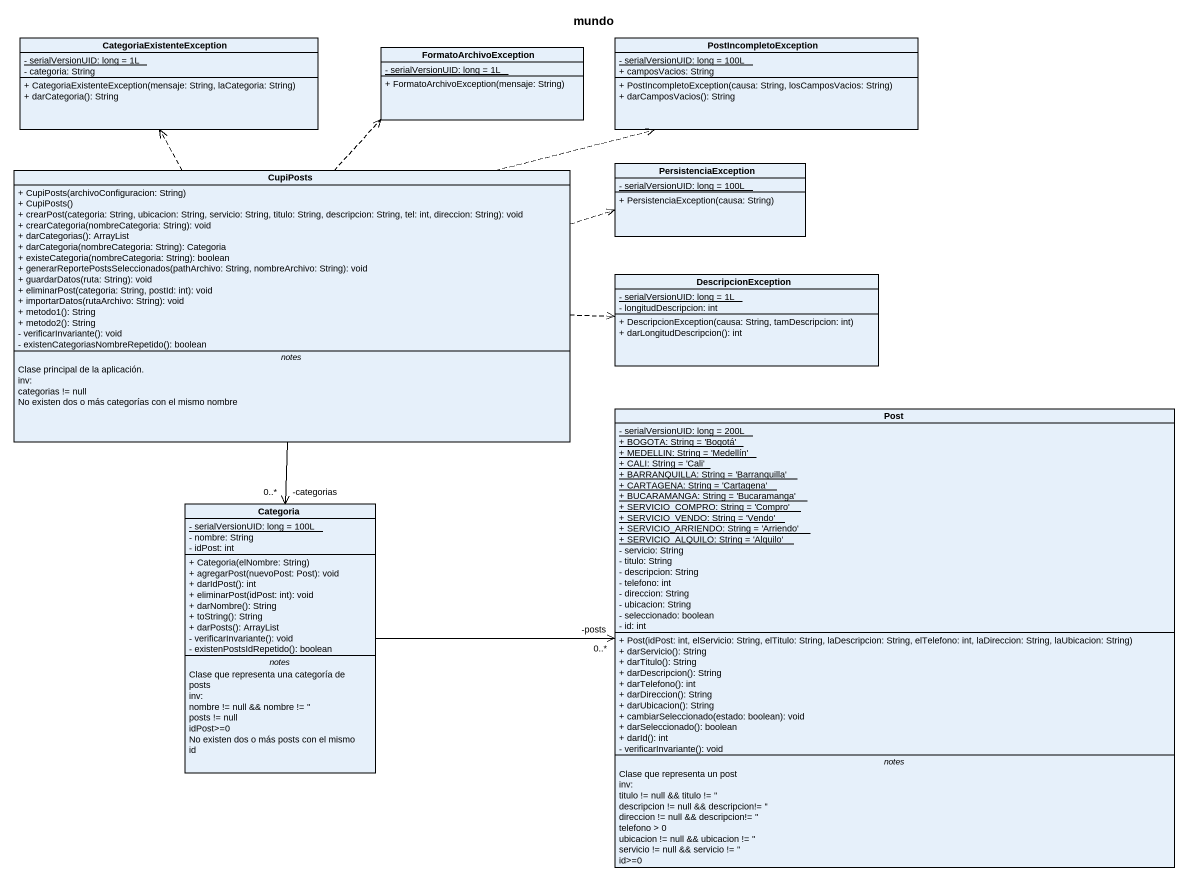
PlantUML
@startuml
title mundo
hide circle
hide empty members
skinparam classAttributeIconSize 0
class CategoriaExistenteException {
  {static} - serialVersionUID: long = 1L
  - categoria: String
  + CategoriaExistenteException(mensaje: String, laCategoria: String)
  + darCategoria(): String
}
class PostIncompletoException {
  {static} - serialVersionUID: long = 100L
  + camposVacios: String
  + PostIncompletoException(causa: String, losCamposVacios: String)
  + darCamposVacios(): String
}
class FormatoArchivoException {
  {static} - serialVersionUID: long = 1L
  + FormatoArchivoException(mensaje: String)
}
class CupiPosts {
  + CupiPosts(archivoConfiguracion: String)
  + CupiPosts()
  + crearPost(categoria: String, ubicacion: String, servicio: String, titulo: String, descripcion: String, tel: int, direccion: String): void
  + crearCategoria(nombreCategoria: String): void
  + darCategorias(): ArrayList
  + darCategoria(nombreCategoria: String): Categoria
  + existeCategoria(nombreCategoria: String): boolean
  + generarReportePostsSeleccionados(pathArchivo: String, nombreArchivo: String): void
  + guardarDatos(ruta: String): void
  + eliminarPost(categoria: String, postId: int): void
  + importarDatos(rutaArchivo: String): void
  + metodo1(): String
  + metodo2(): String
  - verificarInvariante(): void
  - existenCategoriasNombreRepetido(): boolean
  -- notes --
  Clase principal de la aplicación.
  inv:
  categorias != null
  No existen dos o más categorías con el mismo nombre
}
class PersistenciaException {
  {static} - serialVersionUID: long = 100L
  + PersistenciaException(causa: String)
}
class DescripcionException {
  {static} - serialVersionUID: long = 1L
  - longitudDescripcion: int
  + DescripcionException(causa: String, tamDescripcion: int)
  + darLongitudDescripcion(): int
}
class Post {
  {static} - serialVersionUID: long = 200L
  {static} + BOGOTA: String = 'Bogotá'
  {static} + MEDELLIN: String = 'Medellín'
  {static} + CALI: String = 'Cali'
  {static} + BARRANQUILLA: String = 'Barranquilla'
  {static} + CARTAGENA: String = 'Cartagena'
  {static} + BUCARAMANGA: String = 'Bucaramanga'
  {static} + SERVICIO_COMPRO: String = 'Compro'
  {static} + SERVICIO_VENDO: String = 'Vendo'
  {static} + SERVICIO_ARRIENDO: String = 'Arriendo'
  {static} + SERVICIO_ALQUILO: String = 'Alquilo'
  - servicio: String
  - titulo: String
  - descripcion: String
  - telefono: int
  - direccion: String
  - ubicacion: String
  - seleccionado: boolean
  - id: int
  --
  + Post(idPost: int, elServicio: String, elTitulo: String, laDescripcion: String, elTelefono: int, laDireccion: String, laUbicacion: String)
  + darServicio(): String
  + darTitulo(): String
  + darDescripcion(): String
  + darTelefono(): int
  + darDireccion(): String
  + darUbicacion(): String
  + cambiarSeleccionado(estado: boolean): void
  + darSeleccionado(): boolean
  + darId(): int
  - verificarInvariante(): void
  -- notes --
  Clase que representa un post
  inv:
  titulo != null && titulo != ''
  descripcion != null && descripcion!= ''
  direccion != null && descripcion!= ''
  telefono > 0
  ubicacion != null && ubicacion != ''
  servicio != null && servicio != ''
  id>=0
}
class Categoria {
  {static} - serialVersionUID: long = 100L
  - nombre: String
  - idPost: int
  --
  + Categoria(elNombre: String)
  + agregarPost(nuevoPost: Post): void
  + darIdPost(): int
  + eliminarPost(idPost: int): void
  + darNombre(): String
  + toString(): String
  + darPosts(): ArrayList
  - verificarInvariante(): void
  - existenPostsIdRepetido(): boolean
  -- notes --
  Clase que representa una categoría de posts
  inv:
  nombre != null && nombre != ''
  posts != null
  idPost>=0
  No existen dos o más posts con el mismo id
}
CupiPosts .up.> CategoriaExistenteException
CupiPosts .right.> PostIncompletoException
CupiPosts .up.> FormatoArchivoException
CupiPosts .right.> PersistenciaException
CupiPosts .right.> DescripcionException
CupiPosts --> "-categorias\n0..*" Categoria
Categoria -right-> "-posts\n0..*" Post
@enduml
